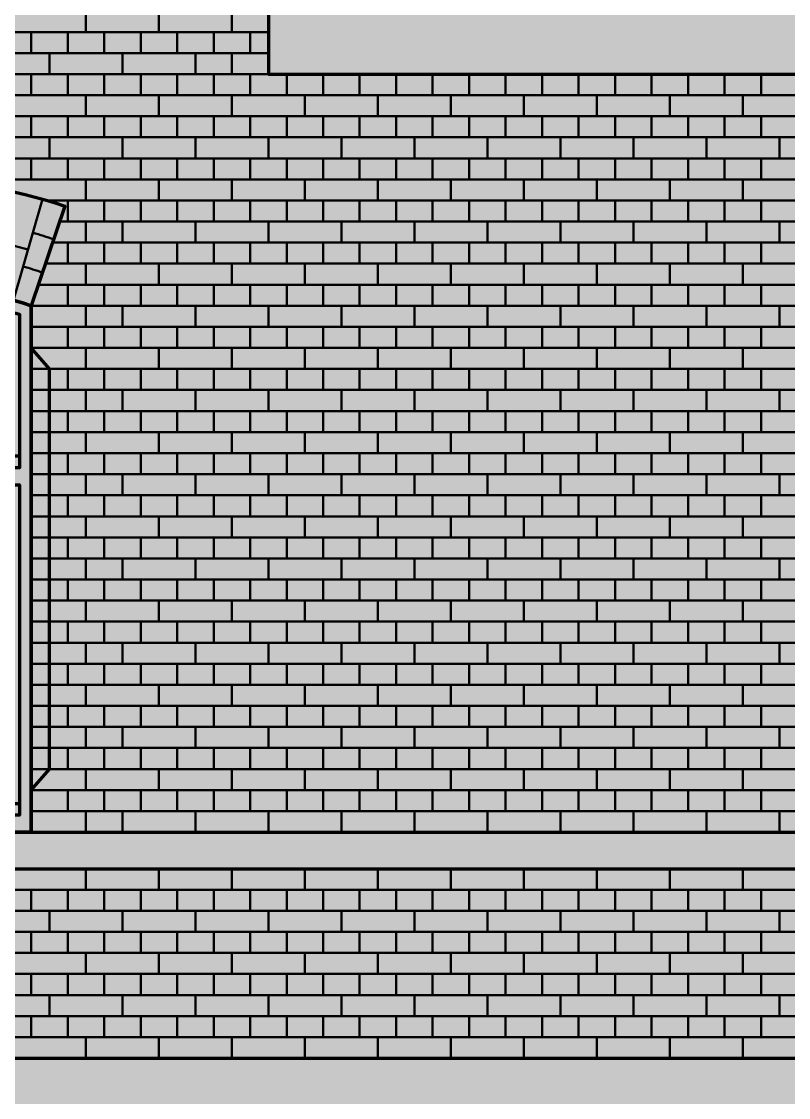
# Model space of a CAD drawing. Header units: millimetres. Extents: x 26 to 140, y 301 to 425.
# Drawn here: x 94.43 to 117.2, y 370.04 to 401.98 of the extents above; entities that cross this region are included whole.
import ezdxf

# ---------------------------------------------------------------- set-up
doc = ezdxf.new("R2010")
doc.units = ezdxf.units.MM
doc.linetypes.add('Volllinie', pattern=[0])
for name, color, linetype, lineweight, true_color in [('Fenster', 178, 'Continuous', 70, 0x000000), ('Rot', 178, 'Continuous', 70, 0x000000), ('Schwarz', 178, 'Continuous', 70, 0x000000), ('Zeichnung', 178, 'Continuous', 25, 0x000000)]:
    doc.layers.add(name, color=color, linetype=linetype, lineweight=lineweight, true_color=true_color)

# ---------------------------------------------------------------- blocks, each defined once
blk = doc.blocks.new('$GROUP$3')
at = {"layer": 'Fenster', "linetype": 'ByBlock', "lineweight": -2}
h = blk.add_hatch(color=0, dxfattribs=at)
edge = h.paths.add_edge_path(flags=0)
edge.add_line((-3.79166666667, -8.124999999927), (3.79166666667, -8.124999999927))
edge.add_line((3.79166666667, -8.124999999927), (3.7916666664491, 7.499999999923))
edge.add_arc((-8.40519e-11, -3.688888888112462), 11.81388888803946, 71.2796183954582, 108.7203816045362)
edge.add_line((-3.791666666616657, 7.499999999924979), (-3.79166666667, -8.124999999927))
h.paths.add_polyline_path([(-3.09166666667, -6.924999999927), (3.0916666666631, -6.924999999927), (3.0916666666631, 1.8375000000988), (-3.09166666667, 1.8375000000988)], flags=0)
edge = h.paths.add_edge_path(flags=0)
edge.add_line((-3.09166666667, 6.986321809501), (-3.09166666667, 3.3875000000988))
edge.add_line((-3.09166666667, 3.3875000000988), (3.091666666603699, 3.3875000000988))
edge.add_line((3.091666666603699, 3.3875000000988), (3.0916666668114, 6.9863218094083))
edge.add_arc((8.8481e-12, -3.688888888115309), 11.1138888880422, 73.84836145413256, 106.1516385457858)
at = {"layer": 'Fenster', "color": 0, "linetype": 'ByBlock', "lineweight": -2, "flags": 128}
for points in [[(-3.79166666667, -8.124999999927), (3.79166666667, -8.124999999927), (3.7916666664491, 7.499999999923, 0.16483516484155), (-3.7916666666172, 7.4999999999266)], [(-3.09166666667, 6.986321809501), (-3.09166666667, 3.3875000000988), (3.0916666666037, 3.3875000000988), (3.0916666668114, 6.9863218094083, 0.14189051982885), (-3.0916666667937, 6.9863218094652)]]:
    blk.add_lwpolyline(points, format="xyb", close=True, dxfattribs=at)
blk.add_lwpolyline([(-3.4416666668026, 7.2461775951125, -0.15365299898056), (3.4416666665815, 7.2461775951258), (3.4416666666077, 2.6875000000987), (-3.44166666667, 2.6875000000987), (-3.4416666668026, 7.2461775951125)], format="xyb", dxfattribs=at)
at = {"layer": 'Fenster', "color": 178, "linetype": 'Volllinie', "lineweight": 70, "ltscale": 2.8, "true_color": 0x000000, "flags": 128}
for points in [[(3.4416666666057, 3.0375000000988), (-3.44166666667, 3.0375000000988)], [(-3.44166666667, -7.2749999999271), (3.4416666666651, -7.2749999999271)]]:
    blk.add_lwpolyline(points, dxfattribs=at)
at = {"layer": 'Fenster', "color": 0, "linetype": 'ByBlock', "lineweight": -2, "flags": 128}
blk.add_lwpolyline([(-3.44166666667, 2.1875000000987), (3.4416666666106, 2.1875000000987), (3.4416666666106, -7.624999999927), (-3.44166666667, -7.624999999927), (-3.44166666667, 2.1875000000987)], dxfattribs=at)
blk.add_lwpolyline([(-3.09166666667, -6.924999999927), (3.0916666666631, -6.924999999927), (3.0916666666631, 1.8375000000988), (-3.09166666667, 1.8375000000988)], close=True, dxfattribs=at)

msp = doc.modelspace()

# ---------------------------------------------------------------- hatches: boundary and pattern name
at = {"layer": 'Rot', "linetype": 'Volllinie', "lineweight": 70, "true_color": 0xcc3300}
h = msp.add_hatch(color=22, dxfattribs=at)
edge = h.paths.add_edge_path(flags=0)
edge.add_line((84.96596666661401, 343.87500000001), (84.96596666661401, 360.12500000001))
edge.add_arc((90.92429999992899, 346.5493055556329), 14.82569444438, 66.30346752314699, 113.6965324768685, ccw=False)
edge.add_line((96.88263333324215, 360.1250000000158), (96.88263333328399, 343.87500000001))
edge.add_line((96.88263333328399, 343.87500000001), (84.96596666661401, 343.87500000001))
edge = h.paths.add_edge_path(flags=0)
edge.add_line((87.13263333328399, 377.91666666668), (87.13263333328399, 393.54166666668))
edge.add_arc((90.924299999949, 382.3527777783834), 11.81388888832744, 71.27961839525898, 108.72038160474091, ccw=False)
edge.add_line((94.71596666661402, 393.54166666668), (94.71596666661401, 377.91666666668))
edge.add_line((94.71596666661401, 377.91666666668), (87.13263333328399, 377.91666666668))
edge = h.paths.add_edge_path(flags=0)
edge.add_line((82.25763333328399, 404.16666666671), (82.25763333328399, 411.97916666672))
edge.add_arc((85.236799999944, 405.1913194445243), 7.41284722219529, 66.30346752313602, 113.69653247686401, ccw=False)
edge.add_line((88.215966666604, 411.9791666667201), (88.215966666604, 404.16666666671))
edge.add_line((88.215966666604, 404.16666666671), (82.25763333328399, 404.16666666671))
edge = h.paths.add_edge_path(flags=0)
edge.add_line((92.54929999994397, 404.1666666667), (92.54929999994397, 411.97916666671))
edge.add_arc((95.52846666661898, 405.1913194445719), 7.412847222148506, 66.30346752285061, 113.69653247714939, ccw=False)
edge.add_line((98.507633333294, 411.9791666667099), (98.507633333294, 404.1666666667))
edge.add_line((98.507633333294, 404.1666666667), (92.54929999994397, 404.1666666667))
h.paths.add_polyline_path([(41.63263333328399, 336.54166666667), (140.215966666614, 336.54166666667), (140.215966666614, 404.16666666662), (105.007633333294, 404.16666666662), (105.007633333294, 415.41666666666), (95.63263333314399, 424.79166666681), (85.13263333339398, 424.79166666681), (75.757633333294, 415.41666666666), (75.757633333294, 404.16666666662), (41.63263333328399, 404.16666666662)], flags=0)

# ---------------------------------------------------------------- linework, layer by layer
at = {"layer": 'Schwarz', "color": 178, "linetype": 'Volllinie', "lineweight": 70, "true_color": 0x000000, "flags": 128}
for points in [[(41.63263333328399, 400.41666666671), (79.007633333294, 400.41666666671), (79.007633333294, 415.41666666671), (79.00763333324397, 416.04166666671), (79.549299999744, 416.04166666676), (79.549299999744, 416.66666666676), (80.09096666624401, 416.66666666681), (80.090966666584, 416.66666666681), (80.090966666584, 417.29166666681), (80.63263333308402, 417.29166666686), (80.63263333307401, 417.91666666686), (81.17429999957398, 417.91666666691), (81.17429999957398, 418.54166666691), (81.715966666074, 418.54166666696), (81.715966666074, 419.16666666696), (82.25763333257402, 419.16666666701), (82.25763333257402, 419.16666666676), (82.25763333257402, 419.79166666676), (82.79929999907398, 419.79166666681), (82.79929999907398, 420.41666666681), (97.96596666746399, 420.41666666681), (97.96596666746399, 419.79166666681), (98.50763333396401, 419.79166666681), (98.50763333396401, 419.16666666676), (99.04930000046397, 419.1666666668), (99.04930000046397, 419.16666666696), (99.04930000046397, 418.54166666696), (99.590966666964, 418.54166666701), (99.590966666964, 418.54166666691), (99.590966666964, 417.91666666691), (100.132633333464, 417.91666666696), (100.132633333464, 417.91666666686), (100.132633333464, 417.29166666686), (100.674299999964, 417.29166666691), (100.674299999964, 416.66666666681), (101.215966666464, 416.66666666686), (101.215966666794, 416.66666666676), (101.215966666794, 416.04166666676), (101.757633333294, 416.04166666681), (101.757633333294, 415.41666666671), (101.757633333294, 400.41666666671), (140.215966666614, 400.41666666671)], [(94.71596666661401, 379.16666666669), (95.25763333328399, 379.79166666668), (95.25763333328399, 391.6666666667), (94.71596666661401, 392.2916666667)], [(41.63263333328399, 371.20833333336), (140.215966666624, 371.20833333336)]]:
    msp.add_lwpolyline(points, dxfattribs=at)
msp.add_lwpolyline([(87.13263333337397, 393.54166666668), (86.12966484051401, 396.50134218985), (86.12966484040402, 396.50134218981, -0.16483516484357), (95.71893515949398, 396.50134218981), (95.71893515938399, 396.50134218985), (94.71596666653397, 393.5416666667)], format="xyb", dxfattribs=at)
at = {"layer": 'Schwarz', "flags": 128}
msp.add_lwpolyline([(87.13263333328399, 377.91666666668), (87.13263333328399, 393.54166666668, -0.16483516484336), (94.71596666661401, 393.54166666668), (94.71596666661401, 377.91666666668)], format="xyb", close=True, dxfattribs=at)
for points in [[(94.71596666661401, 377.91666666668), (140.215966666614, 377.91666666668)], [(41.63263333328399, 376.83333333335), (140.215966666614, 376.83333333335)]]:
    msp.add_lwpolyline(points, dxfattribs=at)
at = {"layer": 'Zeichnung', "color": 1, "linetype": 'Volllinie', "lineweight": 50, "true_color": 0xff0000, "flags": 128}
for points in [[(96.34096666661401, 402.29166666671), (96.34096666661401, 401.66666666672)], [(98.50763333328399, 402.29166666671), (98.50763333328399, 401.66666666672)], [(100.674299999954, 402.29166666671), (100.674299999954, 401.66666666672)], [(79.007633333294, 401.66666666672), (101.757633333294, 401.66666666672)], [(94.71596666662401, 401.04166666671), (94.71596666662401, 401.66666666672)], [(95.79929999995397, 401.04166666671), (95.79929999995397, 401.66666666672)], [(96.882633333294, 401.04166666671), (96.882633333294, 401.66666666672)], [(97.96596666662401, 401.04166666671), (97.96596666662401, 401.66666666672)], [(99.04929999995397, 401.04166666671), (99.04929999995397, 401.66666666672)], [(100.132633333294, 401.04166666671), (100.132633333294, 401.66666666672)], [(101.215966666624, 401.04166666671), (101.215966666624, 401.66666666672)], [(79.007633333294, 401.04166666671), (101.757633333294, 401.04166666671)], [(95.25763333328399, 400.41666666671), (95.25763333328399, 401.04166666671)], [(97.42429999995397, 400.41666666671), (97.42429999995397, 401.04166666671)], [(99.59096666662401, 400.41666666671), (99.59096666662401, 401.04166666671)], [(100.674299999954, 401.04166666671), (100.674299999954, 400.41666666671)], [(79.007633333294, 400.41666666671), (102.299299999964, 400.41666666671)], [(94.71596666662401, 399.79166666671), (94.71596666662401, 400.41666666671)], [(95.79929999996398, 399.79166666671), (95.79929999996398, 400.41666666671)], [(96.882633333294, 399.79166666671), (96.882633333294, 400.41666666671)], [(97.96596666662401, 399.79166666671), (97.96596666662401, 400.41666666671)], [(99.04929999996398, 399.79166666671), (99.04929999996398, 400.41666666671)], [(100.132633333294, 399.79166666671), (100.132633333294, 400.41666666671)], [(101.215966666624, 399.79166666671), (101.215966666624, 400.41666666671)], [(102.299299999964, 399.79166666671), (102.299299999964, 400.41666666671)], [(103.382633333294, 399.79166666671), (103.382633333294, 400.41666666671)], [(104.465966666624, 399.79166666671), (104.465966666624, 400.41666666671)], [(105.549299999964, 399.79166666671), (105.549299999964, 400.41666666671)], [(106.632633333294, 399.79166666671), (106.632633333294, 400.41666666671)], [(107.715966666624, 399.79166666671), (107.715966666624, 400.41666666671)], [(108.799299999964, 399.79166666671), (108.799299999964, 400.41666666671)], [(109.882633333294, 399.79166666671), (109.882633333294, 400.41666666671)], [(110.965966666624, 399.79166666671), (110.965966666624, 400.41666666671)], [(112.049299999964, 399.79166666671), (112.049299999964, 400.41666666671)], [(113.132633333294, 399.79166666671), (113.132633333294, 400.41666666671)], [(114.215966666624, 399.79166666671), (114.215966666624, 400.41666666671)], [(115.299299999964, 399.79166666671), (115.299299999964, 400.41666666671)], [(116.382633333294, 399.79166666671), (116.382633333294, 400.41666666671)], [(140.215966666614, 399.79166666671), (41.63263333328399, 399.79166666671)], [(96.34096666662401, 399.79166666671), (96.34096666662401, 399.16666666671)], [(98.507633333294, 399.79166666671), (98.507633333294, 399.16666666671)], [(100.674299999954, 399.79166666671), (100.674299999954, 399.16666666671)], [(102.840966666624, 399.79166666671), (102.840966666624, 399.16666666671)], [(105.007633333294, 399.79166666671), (105.007633333294, 399.16666666671)], [(107.174299999954, 399.79166666671), (107.174299999954, 399.16666666671)], [(109.340966666624, 399.79166666671), (109.340966666624, 399.16666666671)], [(111.507633333294, 399.79166666671), (111.507633333294, 399.16666666671)], [(113.674299999954, 399.79166666671), (113.674299999954, 399.16666666671)], [(115.840966666624, 399.79166666671), (115.840966666624, 399.16666666671)], [(41.63263333328399, 399.16666666671), (140.215966666624, 399.16666666671)], [(94.71596666662401, 398.54166666671), (94.71596666662401, 399.16666666671)], [(95.79929999995397, 398.54166666671), (95.79929999995397, 399.16666666671)], [(96.88263333328399, 398.54166666671), (96.88263333328399, 399.16666666671)], [(97.96596666662401, 398.54166666671), (97.96596666662401, 399.16666666671)], [(99.04929999995397, 398.54166666671), (99.04929999995397, 399.16666666671)], [(100.132633333284, 398.54166666671), (100.132633333284, 399.16666666671)], [(101.215966666624, 398.54166666671), (101.215966666624, 399.16666666671)], [(102.299299999954, 398.54166666671), (102.299299999954, 399.16666666671)], [(103.382633333284, 398.54166666671), (103.382633333284, 399.16666666671)], [(104.465966666624, 398.54166666671), (104.465966666624, 399.16666666671)], [(105.549299999954, 398.54166666671), (105.549299999954, 399.16666666671)], [(106.632633333284, 398.54166666671), (106.632633333284, 399.16666666671)], [(107.715966666624, 398.54166666671), (107.715966666624, 399.16666666671)], [(108.799299999954, 398.54166666671), (108.799299999954, 399.16666666671)], [(109.882633333284, 398.54166666671), (109.882633333284, 399.16666666671)], [(110.965966666624, 398.54166666671), (110.965966666624, 399.16666666671)], [(112.049299999954, 398.54166666671), (112.049299999954, 399.16666666671)], [(113.132633333294, 398.54166666671), (113.132633333294, 399.16666666671)], [(114.215966666624, 398.54166666671), (114.215966666624, 399.16666666671)], [(115.299299999954, 398.54166666671), (115.299299999954, 399.16666666671)], [(116.382633333294, 398.54166666671), (116.382633333294, 399.16666666671)], [(41.63263333328399, 398.54166666671), (140.215966666624, 398.54166666671)], [(95.25763333328399, 398.54166666671), (95.25763333328399, 397.91666666671)], [(97.42429999995397, 398.54166666671), (97.42429999995397, 397.91666666671)], [(99.59096666662401, 398.54166666671), (99.59096666662401, 397.91666666671)], [(101.757633333284, 398.54166666671), (101.757633333284, 397.91666666671)], [(103.924299999954, 398.54166666671), (103.924299999954, 397.91666666671)], [(106.090966666624, 398.54166666671), (106.090966666624, 397.91666666671)], [(108.257633333284, 398.54166666671), (108.257633333284, 397.91666666671)], [(110.424299999954, 398.54166666671), (110.424299999954, 397.91666666671)], [(112.590966666624, 398.54166666671), (112.590966666624, 397.91666666671)], [(114.757633333294, 398.54166666671), (114.757633333294, 397.91666666671)], [(116.924299999954, 398.54166666671), (116.924299999954, 397.91666666671)], [(41.63263333328399, 397.91666666671), (140.215966666624, 397.91666666671)], [(94.71596666662401, 397.2916666667), (94.71596666662401, 397.91666666671)], [(95.79929999995397, 397.2916666667), (95.79929999995397, 397.91666666671)], [(96.88263333328399, 397.2916666667), (96.88263333328399, 397.91666666671)], [(97.96596666662401, 397.2916666667), (97.96596666662401, 397.91666666671)], [(99.04929999995397, 397.2916666667), (99.04929999995397, 397.91666666671)], [(100.132633333284, 397.2916666667), (100.132633333284, 397.91666666671)], [(101.215966666624, 397.2916666667), (101.215966666624, 397.91666666671)], [(102.299299999954, 397.2916666667), (102.299299999954, 397.91666666671)], [(103.382633333284, 397.29166666671), (103.382633333284, 397.91666666671)], [(104.465966666624, 397.29166666671), (104.465966666624, 397.91666666671)], [(105.549299999954, 397.29166666671), (105.549299999954, 397.91666666671)], [(106.632633333284, 397.29166666671), (106.632633333284, 397.91666666671)], [(107.715966666624, 397.2916666667), (107.715966666624, 397.91666666671)], [(108.799299999954, 397.2916666667), (108.799299999954, 397.91666666671)], [(109.882633333284, 397.2916666667), (109.882633333284, 397.91666666671)], [(110.965966666624, 397.2916666667), (110.965966666624, 397.91666666671)], [(112.049299999954, 397.2916666667), (112.049299999954, 397.91666666671)], [(113.132633333294, 397.2916666667), (113.132633333294, 397.91666666671)], [(114.215966666624, 397.2916666667), (114.215966666624, 397.91666666671)], [(115.299299999954, 397.2916666667), (115.299299999954, 397.91666666671)], [(116.382633333294, 397.2916666667), (116.382633333294, 397.91666666671)], [(41.63263333328399, 397.2916666667), (140.215966666624, 397.2916666667)], [(96.34096666662401, 397.2916666667), (96.34096666662401, 396.66666666671)], [(98.50763333328399, 397.2916666667), (98.50763333328399, 396.66666666671)], [(100.674299999954, 397.2916666667), (100.674299999954, 396.66666666671)], [(102.840966666624, 397.2916666667), (102.840966666624, 396.66666666671)], [(105.007633333294, 397.2916666667), (105.007633333294, 396.66666666671)], [(107.174299999954, 397.2916666667), (107.174299999954, 396.66666666671)], [(109.340966666624, 397.2916666667), (109.340966666624, 396.66666666671)], [(111.507633333294, 397.2916666667), (111.507633333294, 396.66666666671)], [(113.674299999954, 397.2916666667), (113.674299999954, 396.66666666671)], [(115.840966666624, 397.2916666667), (115.840966666624, 396.66666666671)], [(94.18977361007398, 393.7063962646), (95.05355395756402, 396.70964592309)], [(95.20017790771402, 396.66666666671), (140.215966666624, 396.66666666671)], [(95.79929999995397, 396.04166666671), (95.79929999995397, 396.66666666671)], [(96.88263333328399, 396.04166666671), (96.88263333328399, 396.66666666671)], [(97.96596666662401, 396.04166666671), (97.96596666662401, 396.66666666671)], [(99.04929999995397, 396.04166666671), (99.04929999995397, 396.66666666671)], [(100.132633333284, 396.04166666671), (100.132633333284, 396.66666666671)], [(101.215966666624, 396.04166666671), (101.215966666624, 396.66666666671)], [(102.299299999954, 396.04166666671), (102.299299999954, 396.66666666671)], [(103.382633333284, 396.04166666671), (103.382633333284, 396.66666666671)], [(104.465966666624, 396.04166666671), (104.465966666624, 396.66666666671)], [(105.549299999954, 396.04166666671), (105.549299999954, 396.66666666671)], [(106.632633333284, 396.04166666671), (106.632633333284, 396.66666666671)], [(107.715966666624, 396.04166666671), (107.715966666624, 396.66666666671)], [(108.799299999954, 396.04166666671), (108.799299999954, 396.66666666671)], [(109.882633333284, 396.04166666671), (109.882633333284, 396.66666666671)], [(110.965966666624, 396.04166666671), (110.965966666624, 396.66666666671)], [(112.049299999954, 396.04166666671), (112.049299999954, 396.66666666671)], [(113.132633333294, 396.04166666671), (113.132633333294, 396.66666666671)], [(114.215966666624, 396.04166666671), (114.215966666624, 396.66666666671)], [(115.299299999954, 396.04166666671), (115.299299999954, 396.66666666671)], [(116.382633333294, 396.04166666671), (116.382633333294, 396.66666666671)], [(95.56316130409402, 396.04166666671), (140.215966666624, 396.04166666671)], [(96.34096666662401, 395.4166666667), (96.34096666662401, 396.04166666671)], [(97.42429999995397, 396.04166666671), (97.42429999995397, 395.4166666667)], [(99.59096666662401, 396.04166666671), (99.59096666662401, 395.4166666667)], [(101.757633333284, 396.04166666671), (101.757633333284, 395.4166666667)], [(103.924299999954, 396.04166666671), (103.924299999954, 395.4166666667)], [(106.090966666624, 396.04166666671), (106.090966666624, 395.4166666667)], [(108.257633333284, 396.04166666671), (108.257633333284, 395.4166666667)], [(110.424299999954, 396.04166666671), (110.424299999954, 395.4166666667)], [(112.590966666624, 396.04166666671), (112.590966666624, 395.4166666667)], [(114.757633333284, 396.04166666671), (114.757633333284, 395.4166666667)], [(116.924299999954, 396.04166666671), (116.924299999954, 395.4166666667)], [(95.35136264470401, 395.4166666667), (140.215966666624, 395.4166666667)], [(95.79929999995397, 394.7916666667), (95.79929999995397, 395.4166666667)], [(96.88263333328399, 394.7916666667), (96.88263333328399, 395.4166666667)], [(97.96596666662401, 394.7916666667), (97.96596666662401, 395.4166666667)], [(99.04929999995397, 394.7916666667), (99.04929999995397, 395.4166666667)], [(100.132633333284, 394.7916666667), (100.132633333284, 395.4166666667)], [(101.215966666624, 394.7916666667), (101.215966666624, 395.4166666667)], [(102.299299999954, 394.7916666667), (102.299299999954, 395.4166666667)], [(103.382633333284, 394.79166666671), (103.382633333284, 395.4166666667)], [(104.465966666624, 394.79166666671), (104.465966666624, 395.4166666667)], [(105.549299999954, 394.79166666671), (105.549299999954, 395.4166666667)], [(106.632633333284, 394.79166666671), (106.632633333284, 395.4166666667)], [(107.715966666624, 394.7916666667), (107.715966666624, 395.4166666667)], [(108.799299999954, 394.7916666667), (108.799299999954, 395.4166666667)], [(109.882633333284, 394.7916666667), (109.882633333284, 395.4166666667)], [(110.965966666624, 394.7916666667), (110.965966666624, 395.4166666667)], [(112.049299999954, 394.7916666667), (112.049299999954, 395.4166666667)], [(113.132633333284, 394.7916666667), (113.132633333284, 395.4166666667)], [(114.215966666624, 394.7916666667), (114.215966666624, 395.4166666667)], [(115.299299999954, 394.7916666667), (115.299299999954, 395.4166666667)], [(116.382633333284, 394.7916666667), (116.382633333284, 395.4166666667)], [(95.139563985314, 394.7916666667), (140.215966666624, 394.7916666667)], [(96.34096666662401, 394.7916666667), (96.34096666662401, 394.16666666671)], [(98.50763333328399, 394.7916666667), (98.50763333328399, 394.16666666671)], [(100.674299999954, 394.7916666667), (100.674299999954, 394.16666666671)], [(102.840966666624, 394.7916666667), (102.840966666624, 394.16666666671)], [(105.007633333284, 394.7916666667), (105.007633333284, 394.16666666671)], [(107.174299999954, 394.7916666667), (107.174299999954, 394.16666666671)], [(109.340966666624, 394.7916666667), (109.340966666624, 394.16666666671)], [(111.507633333294, 394.7916666667), (111.507633333294, 394.16666666671)], [(113.674299999954, 394.7916666667), (113.674299999954, 394.16666666671)], [(115.840966666624, 394.7916666667), (115.840966666624, 394.16666666671)], [(94.92776532592399, 394.16666666671), (140.215966666624, 394.16666666671)], [(95.79929999995397, 393.5416666667), (95.79929999995397, 394.16666666671)], [(96.88263333328399, 393.5416666667), (96.88263333328399, 394.16666666671)], [(97.96596666662401, 393.5416666667), (97.96596666662401, 394.16666666671)], [(99.04929999995397, 393.5416666667), (99.04929999995397, 394.16666666671)], [(100.132633333284, 393.5416666667), (100.132633333284, 394.16666666671)], [(101.215966666624, 393.5416666667), (101.215966666624, 394.16666666671)], [(102.299299999954, 393.5416666667), (102.299299999954, 394.16666666671)], [(103.382633333284, 393.5416666667), (103.382633333284, 394.16666666671)], [(104.465966666624, 393.5416666667), (104.465966666624, 394.16666666671)], [(105.549299999954, 393.5416666667), (105.549299999954, 394.16666666671)], [(106.632633333284, 393.5416666667), (106.632633333284, 394.16666666671)], [(107.715966666624, 393.5416666667), (107.715966666624, 394.16666666671)], [(108.799299999954, 393.5416666667), (108.799299999954, 394.16666666671)], [(109.882633333284, 393.5416666667), (109.882633333284, 394.16666666671)], [(110.965966666624, 393.5416666667), (110.965966666624, 394.16666666671)], [(112.049299999954, 393.5416666667), (112.049299999954, 394.16666666671)], [(113.132633333284, 393.5416666667), (113.132633333284, 394.16666666671)], [(114.215966666624, 393.5416666667), (114.215966666624, 394.16666666671)], [(115.299299999954, 393.5416666667), (115.299299999954, 394.16666666671)], [(116.382633333284, 393.5416666667), (116.382633333284, 394.16666666671)], [(94.71596666654398, 393.5416666667), (140.215966666624, 393.5416666667)], [(96.34096666662401, 392.9166666667), (96.34096666662401, 393.5416666667)], [(97.42429999995397, 393.5416666667), (97.42429999995397, 392.9166666667)], [(99.59096666661401, 393.5416666667), (99.59096666661401, 392.9166666667)], [(101.757633333284, 393.5416666667), (101.757633333284, 392.9166666667)], [(103.924299999954, 393.5416666667), (103.924299999954, 392.9166666667)], [(106.090966666624, 393.5416666667), (106.090966666624, 392.9166666667)], [(108.257633333284, 393.5416666667), (108.257633333284, 392.9166666667)], [(110.424299999954, 393.5416666667), (110.424299999954, 392.9166666667)], [(112.590966666624, 393.5416666667), (112.590966666624, 392.9166666667)], [(114.757633333284, 393.5416666667), (114.757633333284, 392.9166666667)], [(116.924299999954, 393.5416666667), (116.924299999954, 392.9166666667)], [(94.71596666661401, 392.9166666667), (140.215966666624, 392.9166666667)], [(95.79929999995397, 392.2916666667), (95.79929999995397, 392.9166666667)], [(96.88263333328399, 392.2916666667), (96.88263333328399, 392.9166666667)], [(97.96596666661401, 392.2916666667), (97.96596666661401, 392.9166666667)], [(99.04929999995397, 392.2916666667), (99.04929999995397, 392.9166666667)], [(100.132633333284, 392.2916666667), (100.132633333284, 392.9166666667)], [(101.215966666614, 392.2916666667), (101.215966666614, 392.9166666667)], [(102.299299999954, 392.2916666667), (102.299299999954, 392.9166666667)], [(103.382633333284, 392.29166666671), (103.382633333284, 392.9166666667)], [(104.465966666614, 392.29166666671), (104.465966666614, 392.9166666667)], [(105.549299999954, 392.29166666671), (105.549299999954, 392.9166666667)], [(106.632633333284, 392.29166666671), (106.632633333284, 392.9166666667)], [(107.715966666624, 392.2916666667), (107.715966666624, 392.9166666667)], [(108.799299999954, 392.2916666667), (108.799299999954, 392.9166666667)], [(109.882633333284, 392.2916666667), (109.882633333284, 392.9166666667)], [(110.965966666624, 392.2916666667), (110.965966666624, 392.9166666667)], [(112.049299999954, 392.2916666667), (112.049299999954, 392.9166666667)], [(113.132633333284, 392.2916666667), (113.132633333284, 392.9166666667)], [(114.215966666624, 392.2916666667), (114.215966666624, 392.9166666667)], [(115.299299999954, 392.2916666667), (115.299299999954, 392.9166666667)], [(116.382633333284, 392.2916666667), (116.382633333284, 392.9166666667)], [(94.71596666661401, 392.2916666667), (140.215966666624, 392.2916666667)], [(96.34096666662401, 392.2916666667), (96.34096666662401, 391.6666666667)], [(98.50763333328399, 392.2916666667), (98.50763333328399, 391.6666666667)], [(100.674299999954, 392.2916666667), (100.674299999954, 391.6666666667)], [(102.840966666624, 392.2916666667), (102.840966666624, 391.6666666667)], [(105.007633333284, 392.2916666667), (105.007633333284, 391.6666666667)], [(107.174299999954, 392.2916666667), (107.174299999954, 391.6666666667)], [(109.340966666624, 392.2916666667), (109.340966666624, 391.6666666667)], [(111.507633333284, 392.2916666667), (111.507633333284, 391.6666666667)], [(113.674299999954, 392.2916666667), (113.674299999954, 391.6666666667)], [(115.840966666624, 392.2916666667), (115.840966666624, 391.6666666667)], [(94.71596666661401, 391.6666666667), (140.215966666624, 391.6666666667)], [(95.79929999995397, 391.0416666667), (95.79929999995397, 391.6666666667)], [(96.88263333328399, 391.0416666667), (96.88263333328399, 391.6666666667)], [(97.96596666661401, 391.0416666667), (97.96596666661401, 391.6666666667)], [(99.04929999995397, 391.0416666667), (99.04929999995397, 391.6666666667)], [(100.132633333284, 391.0416666667), (100.132633333284, 391.6666666667)], [(101.215966666614, 391.0416666667), (101.215966666614, 391.6666666667)], [(102.299299999954, 391.0416666667), (102.299299999954, 391.6666666667)], [(103.382633333284, 391.0416666667), (103.382633333284, 391.6666666667)], [(104.465966666614, 391.0416666667), (104.465966666614, 391.6666666667)], [(105.549299999954, 391.0416666667), (105.549299999954, 391.6666666667)], [(106.632633333284, 391.0416666667), (106.632633333284, 391.6666666667)], [(107.715966666624, 391.0416666667), (107.715966666624, 391.6666666667)], [(108.799299999954, 391.0416666667), (108.799299999954, 391.6666666667)], [(109.882633333284, 391.0416666667), (109.882633333284, 391.6666666667)], [(110.965966666624, 391.0416666667), (110.965966666624, 391.6666666667)], [(112.049299999954, 391.0416666667), (112.049299999954, 391.6666666667)], [(113.132633333284, 391.0416666667), (113.132633333284, 391.6666666667)], [(114.215966666624, 391.0416666667), (114.215966666624, 391.6666666667)], [(115.299299999954, 391.0416666667), (115.299299999954, 391.6666666667)], [(116.382633333284, 391.0416666667), (116.382633333284, 391.6666666667)], [(94.71596666661401, 391.0416666667), (140.215966666624, 391.0416666667)], [(96.34096666661401, 390.4166666667), (96.34096666661401, 391.0416666667)], [(97.42429999995397, 391.0416666667), (97.42429999995397, 390.4166666667)], [(99.59096666661401, 391.0416666667), (99.59096666661401, 390.4166666667)], [(101.757633333284, 391.0416666667), (101.757633333284, 390.4166666667)], [(103.924299999954, 391.0416666667), (103.924299999954, 390.4166666667)], [(106.090966666614, 391.0416666667), (106.090966666614, 390.4166666667)], [(108.257633333284, 391.0416666667), (108.257633333284, 390.4166666667)], [(110.424299999954, 391.0416666667), (110.424299999954, 390.4166666667)], [(112.590966666624, 391.0416666667), (112.590966666624, 390.4166666667)], [(114.757633333284, 391.0416666667), (114.757633333284, 390.4166666667)], [(116.924299999954, 391.0416666667), (116.924299999954, 390.4166666667)], [(94.71596666661401, 390.4166666667), (140.215966666624, 390.4166666667)], [(95.79929999995397, 389.7916666667), (95.79929999995397, 390.4166666667)], [(96.88263333328399, 389.7916666667), (96.88263333328399, 390.4166666667)], [(97.96596666661401, 389.7916666667), (97.96596666661401, 390.4166666667)], [(99.04929999995397, 389.7916666667), (99.04929999995397, 390.4166666667)], [(100.132633333284, 389.7916666667), (100.132633333284, 390.4166666667)], [(101.215966666614, 389.7916666667), (101.215966666614, 390.4166666667)], [(102.299299999954, 389.7916666667), (102.299299999954, 390.4166666667)], [(103.382633333284, 389.7916666667), (103.382633333284, 390.4166666667)], [(104.465966666614, 389.7916666667), (104.465966666614, 390.4166666667)], [(105.549299999954, 389.7916666667), (105.549299999954, 390.4166666667)], [(106.632633333284, 389.7916666667), (106.632633333284, 390.4166666667)], [(107.715966666614, 389.7916666667), (107.715966666614, 390.4166666667)], [(108.799299999954, 389.7916666667), (108.799299999954, 390.4166666667)], [(109.882633333284, 389.7916666667), (109.882633333284, 390.4166666667)], [(110.965966666614, 389.7916666667), (110.965966666614, 390.4166666667)], [(112.049299999954, 389.7916666667), (112.049299999954, 390.4166666667)], [(113.132633333284, 389.7916666667), (113.132633333284, 390.4166666667)], [(114.215966666624, 389.7916666667), (114.215966666624, 390.4166666667)], [(115.299299999954, 389.7916666667), (115.299299999954, 390.4166666667)], [(116.382633333284, 389.7916666667), (116.382633333284, 390.4166666667)], [(94.71596666661401, 389.7916666667), (140.215966666614, 389.7916666667)], [(96.34096666661401, 389.7916666667), (96.34096666661401, 389.1666666667)], [(98.50763333328399, 389.7916666667), (98.50763333328399, 389.1666666667)], [(100.674299999954, 389.7916666667), (100.674299999954, 389.1666666667)], [(102.840966666624, 389.7916666667), (102.840966666624, 389.1666666667)], [(105.007633333284, 389.7916666667), (105.007633333284, 389.1666666667)], [(107.174299999954, 389.7916666667), (107.174299999954, 389.1666666667)], [(109.340966666624, 389.7916666667), (109.340966666624, 389.1666666667)], [(111.507633333284, 389.7916666667), (111.507633333284, 389.1666666667)], [(113.674299999954, 389.7916666667), (113.674299999954, 389.1666666667)], [(115.840966666624, 389.7916666667), (115.840966666624, 389.1666666667)], [(94.71596666661401, 389.1666666667), (140.215966666614, 389.1666666667)], [(95.79929999995397, 388.5416666667), (95.79929999995397, 389.1666666667)], [(96.88263333328399, 388.5416666667), (96.88263333328399, 389.1666666667)], [(97.96596666661401, 388.5416666667), (97.96596666661401, 389.1666666667)], [(99.04929999995397, 388.5416666667), (99.04929999995397, 389.1666666667)], [(100.132633333284, 388.5416666667), (100.132633333284, 389.1666666667)], [(101.215966666614, 388.5416666667), (101.215966666614, 389.1666666667)], [(102.299299999954, 388.5416666667), (102.299299999954, 389.1666666667)], [(103.382633333284, 388.5416666667), (103.382633333284, 389.1666666667)], [(104.465966666614, 388.5416666667), (104.465966666614, 389.1666666667)], [(105.549299999954, 388.5416666667), (105.549299999954, 389.1666666667)], [(106.632633333284, 388.5416666667), (106.632633333284, 389.1666666667)], [(107.715966666614, 388.5416666667), (107.715966666614, 389.1666666667)], [(108.799299999954, 388.5416666667), (108.799299999954, 389.1666666667)], [(109.882633333284, 388.5416666667), (109.882633333284, 389.1666666667)], [(110.965966666614, 388.5416666667), (110.965966666614, 389.1666666667)], [(112.049299999954, 388.5416666667), (112.049299999954, 389.1666666667)], [(113.132633333284, 388.5416666667), (113.132633333284, 389.1666666667)], [(114.215966666624, 388.5416666667), (114.215966666624, 389.1666666667)], [(115.299299999954, 388.5416666667), (115.299299999954, 389.1666666667)], [(116.382633333284, 388.5416666667), (116.382633333284, 389.1666666667)], [(94.71596666661401, 388.5416666667), (140.215966666614, 388.5416666667)], [(96.34096666661401, 387.9166666667), (96.34096666661401, 388.5416666667)], [(97.42429999995397, 388.5416666667), (97.42429999995397, 387.9166666667)], [(99.59096666661401, 388.5416666667), (99.59096666661401, 387.9166666667)], [(101.757633333284, 388.5416666667), (101.757633333284, 387.9166666667)], [(103.924299999954, 388.5416666667), (103.924299999954, 387.9166666667)], [(106.090966666614, 388.5416666667), (106.090966666614, 387.9166666667)], [(108.257633333284, 388.5416666667), (108.257633333284, 387.9166666667)], [(110.424299999954, 388.5416666667), (110.424299999954, 387.9166666667)], [(112.590966666614, 388.5416666667), (112.590966666614, 387.9166666667)], [(114.757633333284, 388.5416666667), (114.757633333284, 387.9166666667)], [(116.924299999954, 388.5416666667), (116.924299999954, 387.9166666667)], [(94.71596666661401, 387.9166666667), (140.215966666614, 387.9166666667)], [(95.79929999995397, 387.29166666669), (95.79929999995397, 387.9166666667)], [(96.88263333328399, 387.29166666669), (96.88263333328399, 387.9166666667)], [(97.96596666661401, 387.29166666669), (97.96596666661401, 387.9166666667)], [(99.04929999995397, 387.29166666669), (99.04929999995397, 387.9166666667)], [(100.132633333284, 387.29166666669), (100.132633333284, 387.9166666667)], [(101.215966666614, 387.29166666669), (101.215966666614, 387.9166666667)], [(102.299299999954, 387.29166666669), (102.299299999954, 387.9166666667)], [(103.382633333284, 387.2916666667), (103.382633333284, 387.9166666667)], [(104.465966666614, 387.2916666667), (104.465966666614, 387.9166666667)], [(105.549299999954, 387.2916666667), (105.549299999954, 387.9166666667)], [(106.632633333284, 387.2916666667), (106.632633333284, 387.9166666667)], [(107.715966666614, 387.29166666669), (107.715966666614, 387.9166666667)], [(108.799299999954, 387.29166666669), (108.799299999954, 387.9166666667)], [(109.882633333284, 387.29166666669), (109.882633333284, 387.9166666667)], [(110.965966666614, 387.29166666669), (110.965966666614, 387.9166666667)], [(112.049299999954, 387.29166666669), (112.049299999954, 387.9166666667)], [(113.132633333284, 387.29166666669), (113.132633333284, 387.9166666667)], [(114.215966666614, 387.29166666669), (114.215966666614, 387.9166666667)], [(115.299299999954, 387.29166666669), (115.299299999954, 387.9166666667)], [(116.382633333284, 387.29166666669), (116.382633333284, 387.9166666667)], [(94.71596666661401, 387.29166666669), (140.215966666614, 387.29166666669)], [(96.34096666661401, 387.29166666669), (96.34096666661401, 386.6666666667)], [(98.50763333328399, 387.29166666669), (98.50763333328399, 386.6666666667)], [(100.674299999954, 387.29166666669), (100.674299999954, 386.6666666667)], [(102.840966666614, 387.29166666669), (102.840966666614, 386.6666666667)], [(105.007633333284, 387.29166666669), (105.007633333284, 386.6666666667)], [(107.174299999954, 387.29166666669), (107.174299999954, 386.6666666667)], [(109.340966666614, 387.29166666669), (109.340966666614, 386.6666666667)], [(111.507633333284, 387.29166666669), (111.507633333284, 386.6666666667)], [(113.674299999954, 387.29166666669), (113.674299999954, 386.6666666667)], [(115.840966666624, 387.29166666669), (115.840966666624, 386.6666666667)], [(94.71596666661401, 386.6666666667), (140.215966666614, 386.6666666667)], [(95.79929999995397, 386.0416666667), (95.79929999995397, 386.6666666667)], [(96.88263333328399, 386.0416666667), (96.88263333328399, 386.6666666667)], [(97.96596666661401, 386.0416666667), (97.96596666661401, 386.6666666667)], [(99.04929999995397, 386.0416666667), (99.04929999995397, 386.6666666667)], [(100.132633333284, 386.0416666667), (100.132633333284, 386.6666666667)], [(101.215966666614, 386.0416666667), (101.215966666614, 386.6666666667)], [(102.299299999954, 386.0416666667), (102.299299999954, 386.6666666667)], [(103.382633333284, 386.0416666667), (103.382633333284, 386.6666666667)], [(104.465966666614, 386.0416666667), (104.465966666614, 386.6666666667)], [(105.549299999954, 386.0416666667), (105.549299999954, 386.6666666667)], [(106.632633333284, 386.0416666667), (106.632633333284, 386.6666666667)], [(107.715966666614, 386.0416666667), (107.715966666614, 386.6666666667)], [(108.799299999954, 386.0416666667), (108.799299999954, 386.6666666667)], [(109.882633333284, 386.0416666667), (109.882633333284, 386.6666666667)], [(110.965966666614, 386.0416666667), (110.965966666614, 386.6666666667)], [(112.049299999954, 386.0416666667), (112.049299999954, 386.6666666667)], [(113.132633333284, 386.0416666667), (113.132633333284, 386.6666666667)], [(114.215966666614, 386.0416666667), (114.215966666614, 386.6666666667)], [(115.299299999954, 386.0416666667), (115.299299999954, 386.6666666667)], [(116.382633333284, 386.0416666667), (116.382633333284, 386.6666666667)], [(94.71596666661401, 386.0416666667), (140.215966666614, 386.0416666667)], [(96.34096666661401, 385.41666666669), (96.34096666661401, 386.0416666667)], [(97.42429999994397, 386.0416666667), (97.42429999994397, 385.41666666669)], [(99.59096666661401, 386.0416666667), (99.59096666661401, 385.41666666669)], [(101.757633333284, 386.0416666667), (101.757633333284, 385.41666666669)], [(103.924299999954, 386.0416666667), (103.924299999954, 385.41666666669)], [(106.090966666614, 386.0416666667), (106.090966666614, 385.41666666669)], [(108.257633333284, 386.0416666667), (108.257633333284, 385.41666666669)], [(110.424299999954, 386.0416666667), (110.424299999954, 385.41666666669)], [(112.590966666614, 386.0416666667), (112.590966666614, 385.41666666669)], [(114.757633333284, 386.0416666667), (114.757633333284, 385.41666666669)], [(116.924299999954, 386.0416666667), (116.924299999954, 385.41666666669)], [(94.71596666661401, 385.41666666669), (140.215966666614, 385.41666666669)], [(95.79929999994397, 384.79166666669), (95.79929999994397, 385.41666666669)], [(96.88263333328399, 384.79166666669), (96.88263333328399, 385.41666666669)], [(97.96596666661401, 384.79166666669), (97.96596666661401, 385.41666666669)], [(99.04929999994397, 384.79166666669), (99.04929999994397, 385.41666666669)], [(100.132633333284, 384.79166666669), (100.132633333284, 385.41666666669)], [(101.215966666614, 384.79166666669), (101.215966666614, 385.41666666669)], [(102.299299999944, 384.79166666669), (102.299299999944, 385.41666666669)], [(103.382633333284, 384.7916666667), (103.382633333284, 385.41666666669)], [(104.465966666614, 384.7916666667), (104.465966666614, 385.41666666669)], [(105.549299999954, 384.7916666667), (105.549299999954, 385.41666666669)], [(106.632633333284, 384.7916666667), (106.632633333284, 385.41666666669)], [(107.715966666614, 384.79166666669), (107.715966666614, 385.41666666669)], [(108.799299999954, 384.79166666669), (108.799299999954, 385.41666666669)], [(109.882633333284, 384.79166666669), (109.882633333284, 385.41666666669)], [(110.965966666614, 384.79166666669), (110.965966666614, 385.41666666669)], [(112.049299999954, 384.79166666669), (112.049299999954, 385.41666666669)], [(113.132633333284, 384.79166666669), (113.132633333284, 385.41666666669)], [(114.215966666614, 384.79166666669), (114.215966666614, 385.41666666669)], [(115.299299999954, 384.79166666669), (115.299299999954, 385.41666666669)], [(116.382633333284, 384.79166666669), (116.382633333284, 385.41666666669)], [(94.71596666661401, 384.79166666669), (140.215966666614, 384.79166666669)], [(96.34096666661401, 384.79166666669), (96.34096666661401, 384.1666666667)], [(98.50763333328399, 384.79166666669), (98.50763333328399, 384.1666666667)], [(100.674299999954, 384.79166666669), (100.674299999954, 384.1666666667)], [(102.840966666614, 384.79166666669), (102.840966666614, 384.1666666667)], [(105.007633333284, 384.79166666669), (105.007633333284, 384.1666666667)], [(107.174299999954, 384.79166666669), (107.174299999954, 384.1666666667)], [(109.340966666614, 384.79166666669), (109.340966666614, 384.1666666667)], [(111.507633333284, 384.79166666669), (111.507633333284, 384.1666666667)], [(113.674299999954, 384.79166666669), (113.674299999954, 384.1666666667)], [(115.840966666614, 384.79166666669), (115.840966666614, 384.1666666667)], [(94.71596666661401, 384.1666666667), (140.215966666614, 384.1666666667)], [(95.79929999994397, 383.54166666669), (95.79929999994397, 384.1666666667)], [(96.88263333328399, 383.54166666669), (96.88263333328399, 384.1666666667)], [(97.96596666661401, 383.54166666669), (97.96596666661401, 384.1666666667)], [(99.04929999994397, 383.54166666669), (99.04929999994397, 384.1666666667)], [(100.132633333284, 383.54166666669), (100.132633333284, 384.1666666667)], [(101.215966666614, 383.54166666669), (101.215966666614, 384.1666666667)], [(102.299299999944, 383.54166666669), (102.299299999944, 384.1666666667)], [(103.382633333284, 383.54166666669), (103.382633333284, 384.1666666667)], [(104.465966666614, 383.54166666669), (104.465966666614, 384.1666666667)], [(105.549299999954, 383.54166666669), (105.549299999954, 384.1666666667)], [(106.632633333284, 383.54166666669), (106.632633333284, 384.1666666667)], [(107.715966666614, 383.54166666669), (107.715966666614, 384.1666666667)], [(108.799299999954, 383.54166666669), (108.799299999954, 384.1666666667)], [(109.882633333284, 383.54166666669), (109.882633333284, 384.1666666667)], [(110.965966666614, 383.54166666669), (110.965966666614, 384.1666666667)], [(112.049299999954, 383.54166666669), (112.049299999954, 384.1666666667)], [(113.132633333284, 383.54166666669), (113.132633333284, 384.1666666667)], [(114.215966666614, 383.54166666669), (114.215966666614, 384.1666666667)], [(115.299299999954, 383.54166666669), (115.299299999954, 384.1666666667)], [(116.382633333284, 383.54166666669), (116.382633333284, 384.1666666667)], [(94.71596666661401, 383.54166666669), (140.215966666614, 383.54166666669)], [(96.34096666661401, 382.91666666669), (96.34096666661401, 383.54166666669)], [(97.42429999994397, 383.54166666669), (97.42429999994397, 382.91666666669)], [(99.59096666661401, 383.54166666669), (99.59096666661401, 382.91666666669)], [(101.757633333284, 383.54166666669), (101.757633333284, 382.91666666669)], [(103.924299999944, 383.54166666669), (103.924299999944, 382.91666666669)], [(106.090966666614, 383.54166666669), (106.090966666614, 382.91666666669)], [(108.257633333284, 383.54166666669), (108.257633333284, 382.91666666669)], [(110.424299999944, 383.54166666669), (110.424299999944, 382.91666666669)], [(112.590966666614, 383.54166666669), (112.590966666614, 382.91666666669)], [(114.757633333284, 383.54166666669), (114.757633333284, 382.91666666669)], [(116.924299999954, 383.54166666669), (116.924299999954, 382.91666666669)], [(94.71596666661401, 382.91666666669), (140.215966666614, 382.91666666669)], [(95.79929999995397, 382.29166666669), (95.79929999995397, 382.91666666669)], [(96.88263333328399, 382.29166666669), (96.88263333328399, 382.91666666669)], [(97.96596666661401, 382.29166666669), (97.96596666661401, 382.91666666669)], [(99.04929999995397, 382.29166666669), (99.04929999995397, 382.91666666669)], [(100.132633333284, 382.29166666669), (100.132633333284, 382.91666666669)], [(101.215966666614, 382.29166666669), (101.215966666614, 382.91666666669)], [(102.299299999954, 382.29166666669), (102.299299999954, 382.91666666669)], [(103.382633333284, 382.2916666667), (103.382633333284, 382.91666666669)], [(104.465966666614, 382.2916666667), (104.465966666614, 382.91666666669)], [(105.549299999954, 382.2916666667), (105.549299999954, 382.91666666669)], [(106.632633333284, 382.2916666667), (106.632633333284, 382.91666666669)], [(107.715966666614, 382.29166666669), (107.715966666614, 382.91666666669)], [(108.799299999954, 382.29166666669), (108.799299999954, 382.91666666669)], [(109.882633333284, 382.29166666669), (109.882633333284, 382.91666666669)], [(110.965966666614, 382.29166666669), (110.965966666614, 382.91666666669)], [(112.049299999954, 382.29166666669), (112.049299999954, 382.91666666669)], [(113.132633333284, 382.29166666669), (113.132633333284, 382.91666666669)], [(114.215966666614, 382.29166666669), (114.215966666614, 382.91666666669)], [(115.299299999954, 382.29166666669), (115.299299999954, 382.91666666669)], [(116.382633333284, 382.29166666669), (116.382633333284, 382.91666666669)], [(94.71596666661401, 382.29166666669), (140.215966666614, 382.29166666669)], [(96.34096666661401, 382.29166666669), (96.34096666661401, 381.66666666669)], [(98.50763333328399, 382.29166666669), (98.50763333328399, 381.66666666669)], [(100.674299999954, 382.29166666669), (100.674299999954, 381.66666666669)], [(102.840966666614, 382.29166666669), (102.840966666614, 381.66666666669)], [(105.007633333284, 382.29166666669), (105.007633333284, 381.66666666669)], [(107.174299999954, 382.29166666669), (107.174299999954, 381.66666666669)], [(109.340966666614, 382.29166666669), (109.340966666614, 381.66666666669)], [(111.507633333284, 382.29166666669), (111.507633333284, 381.66666666669)], [(113.674299999954, 382.29166666669), (113.674299999954, 381.66666666669)], [(115.840966666624, 382.29166666669), (115.840966666624, 381.66666666669)], [(94.71596666661401, 381.66666666669), (140.215966666614, 381.66666666669)], [(95.79929999995397, 381.04166666669), (95.79929999995397, 381.66666666669)], [(96.88263333328399, 381.04166666669), (96.88263333328399, 381.66666666669)], [(97.96596666661401, 381.04166666669), (97.96596666661401, 381.66666666669)], [(99.04929999995397, 381.04166666669), (99.04929999995397, 381.66666666669)], [(100.132633333284, 381.04166666669), (100.132633333284, 381.66666666669)], [(101.215966666614, 381.04166666669), (101.215966666614, 381.66666666669)], [(102.299299999954, 381.04166666669), (102.299299999954, 381.66666666669)], [(103.382633333284, 381.04166666669), (103.382633333284, 381.66666666669)], [(104.465966666614, 381.04166666669), (104.465966666614, 381.66666666669)], [(105.549299999954, 381.04166666669), (105.549299999954, 381.66666666669)], [(106.632633333284, 381.04166666669), (106.632633333284, 381.66666666669)], [(107.715966666614, 381.04166666669), (107.715966666614, 381.66666666669)], [(108.799299999954, 381.04166666669), (108.799299999954, 381.66666666669)], [(109.882633333284, 381.04166666669), (109.882633333284, 381.66666666669)], [(110.965966666614, 381.04166666669), (110.965966666614, 381.66666666669)], [(112.049299999954, 381.04166666669), (112.049299999954, 381.66666666669)], [(113.132633333284, 381.04166666669), (113.132633333284, 381.66666666669)], [(114.215966666614, 381.04166666669), (114.215966666614, 381.66666666669)], [(115.299299999954, 381.04166666669), (115.299299999954, 381.66666666669)], [(116.382633333284, 381.04166666669), (116.382633333284, 381.66666666669)], [(94.71596666661401, 381.04166666669), (140.215966666614, 381.04166666669)], [(96.34096666661401, 380.41666666669), (96.34096666661401, 381.04166666669)], [(97.42429999994397, 381.04166666669), (97.42429999994397, 380.41666666669)], [(99.59096666661401, 381.04166666669), (99.59096666661401, 380.41666666669)], [(101.757633333284, 381.04166666669), (101.757633333284, 380.41666666669)], [(103.924299999954, 381.04166666669), (103.924299999954, 380.41666666669)], [(106.090966666614, 381.04166666669), (106.090966666614, 380.41666666669)], [(108.257633333284, 381.04166666669), (108.257633333284, 380.41666666669)], [(110.424299999954, 381.04166666669), (110.424299999954, 380.41666666669)], [(112.590966666614, 381.04166666669), (112.590966666614, 380.41666666669)], [(114.757633333284, 381.04166666669), (114.757633333284, 380.41666666669)], [(116.924299999954, 381.04166666669), (116.924299999954, 380.41666666669)], [(94.71596666661401, 380.41666666669), (140.215966666614, 380.41666666669)], [(95.79929999994397, 379.79166666668), (95.79929999994397, 380.41666666669)], [(96.88263333328399, 379.79166666668), (96.88263333328399, 380.41666666669)], [(97.96596666661401, 379.79166666668), (97.96596666661401, 380.41666666669)], [(99.04929999994397, 379.79166666668), (99.04929999994397, 380.41666666669)], [(100.132633333284, 379.79166666668), (100.132633333284, 380.41666666669)], [(101.215966666614, 379.79166666668), (101.215966666614, 380.41666666669)], [(102.299299999944, 379.79166666668), (102.299299999944, 380.41666666669)], [(103.382633333284, 379.79166666669), (103.382633333284, 380.41666666669)], [(104.465966666614, 379.79166666669), (104.465966666614, 380.41666666669)], [(105.549299999954, 379.79166666669), (105.549299999954, 380.41666666669)], [(106.632633333284, 379.79166666669), (106.632633333284, 380.41666666669)], [(107.715966666614, 379.79166666668), (107.715966666614, 380.41666666669)], [(108.799299999954, 379.79166666668), (108.799299999954, 380.41666666669)], [(109.882633333284, 379.79166666668), (109.882633333284, 380.41666666669)], [(110.965966666614, 379.79166666668), (110.965966666614, 380.41666666669)], [(112.049299999954, 379.79166666668), (112.049299999954, 380.41666666669)], [(113.132633333284, 379.79166666668), (113.132633333284, 380.41666666669)], [(114.215966666614, 379.79166666668), (114.215966666614, 380.41666666669)], [(115.299299999954, 379.79166666668), (115.299299999954, 380.41666666669)], [(116.382633333284, 379.79166666668), (116.382633333284, 380.41666666669)], [(94.71596666661401, 379.79166666668), (140.215966666614, 379.79166666668)], [(96.34096666661401, 379.79166666668), (96.34096666661401, 379.16666666669)], [(98.50763333328399, 379.79166666668), (98.50763333328399, 379.16666666669)], [(100.674299999954, 379.79166666668), (100.674299999954, 379.16666666669)], [(102.840966666614, 379.79166666668), (102.840966666614, 379.16666666669)], [(105.007633333284, 379.79166666668), (105.007633333284, 379.16666666669)], [(107.174299999954, 379.79166666668), (107.174299999954, 379.16666666669)], [(109.340966666614, 379.79166666668), (109.340966666614, 379.16666666669)], [(111.507633333284, 379.79166666668), (111.507633333284, 379.16666666669)], [(113.674299999954, 379.79166666668), (113.674299999954, 379.16666666669)], [(115.840966666614, 379.79166666668), (115.840966666614, 379.16666666669)], [(94.71596666661401, 379.16666666669), (140.215966666614, 379.16666666669)], [(95.79929999994397, 378.54166666669), (95.79929999994397, 379.16666666669)], [(96.88263333328399, 378.54166666669), (96.88263333328399, 379.16666666669)], [(97.96596666661401, 378.54166666669), (97.96596666661401, 379.16666666669)], [(99.04929999994397, 378.54166666669), (99.04929999994397, 379.16666666669)], [(100.132633333284, 378.54166666669), (100.132633333284, 379.16666666669)], [(101.215966666614, 378.54166666669), (101.215966666614, 379.16666666669)], [(102.299299999944, 378.54166666669), (102.299299999944, 379.16666666669)], [(103.382633333284, 378.54166666669), (103.382633333284, 379.16666666669)], [(104.465966666614, 378.54166666669), (104.465966666614, 379.16666666669)], [(105.549299999954, 378.54166666669), (105.549299999954, 379.16666666669)], [(106.632633333284, 378.54166666669), (106.632633333284, 379.16666666669)], [(107.715966666614, 378.54166666669), (107.715966666614, 379.16666666669)], [(108.799299999954, 378.54166666669), (108.799299999954, 379.16666666669)], [(109.882633333284, 378.54166666669), (109.882633333284, 379.16666666669)], [(110.965966666614, 378.54166666669), (110.965966666614, 379.16666666669)], [(112.049299999954, 378.54166666669), (112.049299999954, 379.16666666669)], [(113.132633333284, 378.54166666669), (113.132633333284, 379.16666666669)], [(114.215966666614, 378.54166666669), (114.215966666614, 379.16666666669)], [(115.299299999954, 378.54166666669), (115.299299999954, 379.16666666669)], [(116.382633333284, 378.54166666669), (116.382633333284, 379.16666666669)], [(94.71596666661401, 378.54166666669), (140.215966666614, 378.54166666669)], [(96.34096666661401, 378.5416666667), (96.34096666661401, 377.9166666667)], [(97.42429999994397, 378.54166666669), (97.42429999994397, 377.91666666668)], [(99.59096666661401, 378.54166666669), (99.59096666661401, 377.91666666668)], [(101.757633333284, 378.54166666669), (101.757633333284, 377.91666666668)], [(103.924299999944, 378.54166666669), (103.924299999944, 377.91666666668)], [(106.090966666614, 378.54166666669), (106.090966666614, 377.91666666668)], [(108.257633333284, 378.54166666669), (108.257633333284, 377.91666666668)], [(110.424299999944, 378.54166666669), (110.424299999944, 377.91666666668)], [(112.590966666614, 378.54166666669), (112.590966666614, 377.91666666668)], [(114.757633333284, 378.54166666669), (114.757633333284, 377.91666666668)], [(116.924299999954, 378.54166666669), (116.924299999954, 377.91666666668)], [(96.34096666661401, 376.83333333336), (96.34096666661401, 376.20833333336)], [(98.50763333328399, 376.83333333336), (98.50763333328399, 376.20833333336)], [(100.674299999954, 376.83333333336), (100.674299999954, 376.20833333336)], [(102.840966666614, 376.83333333336), (102.840966666614, 376.20833333336)], [(105.007633333284, 376.83333333336), (105.007633333284, 376.20833333336)], [(107.174299999954, 376.83333333336), (107.174299999954, 376.20833333336)], [(109.340966666614, 376.83333333336), (109.340966666614, 376.20833333336)], [(111.507633333284, 376.83333333336), (111.507633333284, 376.20833333336)], [(113.674299999954, 376.83333333336), (113.674299999954, 376.20833333336)], [(115.840966666614, 376.83333333336), (115.840966666614, 376.20833333336)], [(41.63263333328399, 376.20833333336), (140.215966666614, 376.20833333336)], [(94.71596666661401, 375.58333333336), (94.71596666661401, 376.20833333336)], [(95.79929999994397, 375.58333333336), (95.79929999994397, 376.20833333336)], [(96.88263333328399, 375.58333333336), (96.88263333328399, 376.20833333336)], [(97.96596666661401, 375.58333333336), (97.96596666661401, 376.20833333336)], [(99.04929999994397, 375.58333333336), (99.04929999994397, 376.20833333336)], [(100.132633333284, 375.58333333336), (100.132633333284, 376.20833333336)], [(101.215966666614, 375.58333333336), (101.215966666614, 376.20833333336)], [(102.299299999944, 375.58333333336), (102.299299999944, 376.20833333336)], [(103.382633333284, 375.58333333336), (103.382633333284, 376.20833333337)], [(104.465966666614, 375.58333333336), (104.465966666614, 376.20833333337)], [(105.549299999944, 375.58333333336), (105.549299999944, 376.20833333337)], [(106.632633333284, 375.58333333336), (106.632633333284, 376.20833333337)], [(107.715966666614, 375.58333333336), (107.715966666614, 376.20833333337)], [(108.799299999944, 375.58333333336), (108.799299999944, 376.20833333337)], [(109.882633333284, 375.58333333336), (109.882633333284, 376.20833333337)], [(110.965966666614, 375.58333333336), (110.965966666614, 376.20833333337)], [(112.049299999954, 375.58333333336), (112.049299999954, 376.20833333337)], [(113.132633333284, 375.58333333336), (113.132633333284, 376.20833333336)], [(114.215966666614, 375.58333333336), (114.215966666614, 376.20833333336)], [(115.299299999954, 375.58333333336), (115.299299999954, 376.20833333336)], [(116.382633333284, 375.58333333336), (116.382633333284, 376.20833333336)], [(41.63263333328399, 375.58333333336), (140.215966666614, 375.58333333336)], [(95.25763333328399, 375.58333333336), (95.25763333328399, 374.95833333336)], [(97.42429999994397, 375.58333333336), (97.42429999994397, 374.95833333336)], [(99.59096666661401, 375.58333333336), (99.59096666661401, 374.95833333336)], [(101.757633333284, 375.58333333336), (101.757633333284, 374.95833333336)], [(103.924299999944, 375.58333333336), (103.924299999944, 374.95833333336)], [(106.090966666614, 375.58333333336), (106.090966666614, 374.95833333336)], [(108.257633333284, 375.58333333336), (108.257633333284, 374.95833333336)], [(110.424299999944, 375.58333333336), (110.424299999944, 374.95833333336)], [(112.590966666614, 375.58333333336), (112.590966666614, 374.95833333336)], [(114.757633333284, 375.58333333336), (114.757633333284, 374.95833333336)], [(116.924299999954, 375.58333333336), (116.924299999954, 374.95833333336)], [(41.63263333328399, 374.95833333336), (140.215966666614, 374.95833333336)], [(94.71596666661401, 374.33333333336), (94.71596666661401, 374.95833333336)], [(95.79929999995397, 374.33333333336), (95.79929999995397, 374.95833333336)], [(96.88263333328399, 374.33333333336), (96.88263333328399, 374.95833333336)], [(97.96596666661401, 374.33333333336), (97.96596666661401, 374.95833333336)], [(99.04929999994397, 374.33333333336), (99.04929999994397, 374.95833333336)], [(100.132633333284, 374.33333333336), (100.132633333284, 374.95833333336)], [(101.215966666614, 374.33333333336), (101.215966666614, 374.95833333336)], [(102.299299999944, 374.33333333336), (102.299299999944, 374.95833333336)], [(103.382633333284, 374.33333333337), (103.382633333284, 374.95833333336)], [(104.465966666614, 374.33333333337), (104.465966666614, 374.95833333336)], [(105.549299999954, 374.33333333337), (105.549299999954, 374.95833333336)], [(106.632633333284, 374.33333333337), (106.632633333284, 374.95833333336)], [(107.715966666614, 374.33333333336), (107.715966666614, 374.95833333336)], [(108.799299999954, 374.33333333336), (108.799299999954, 374.95833333336)], [(109.882633333284, 374.33333333336), (109.882633333284, 374.95833333336)], [(110.965966666614, 374.33333333336), (110.965966666614, 374.95833333336)], [(112.049299999954, 374.33333333336), (112.049299999954, 374.95833333336)], [(113.132633333284, 374.33333333336), (113.132633333284, 374.95833333336)], [(114.215966666614, 374.33333333336), (114.215966666614, 374.95833333336)], [(115.299299999954, 374.33333333336), (115.299299999954, 374.95833333336)], [(116.382633333284, 374.33333333336), (116.382633333284, 374.95833333336)], [(41.63263333328399, 374.33333333336), (140.215966666614, 374.33333333336)], [(96.34096666661401, 374.33333333336), (96.34096666661401, 373.70833333336)], [(98.50763333328399, 374.33333333336), (98.50763333328399, 373.70833333336)], [(100.674299999954, 374.33333333336), (100.674299999954, 373.70833333336)], [(102.840966666614, 374.33333333336), (102.840966666614, 373.70833333336)], [(105.007633333284, 374.33333333336), (105.007633333284, 373.70833333336)], [(107.174299999954, 374.33333333336), (107.174299999954, 373.70833333336)], [(109.340966666614, 374.33333333336), (109.340966666614, 373.70833333336)], [(111.507633333284, 374.33333333336), (111.507633333284, 373.70833333336)], [(113.674299999954, 374.33333333336), (113.674299999954, 373.70833333336)], [(115.840966666614, 374.33333333336), (115.840966666614, 373.70833333336)], [(41.63263333328399, 373.70833333336), (140.215966666614, 373.70833333336)], [(94.71596666661401, 373.08333333336), (94.71596666661401, 373.70833333336)], [(95.79929999994397, 373.08333333336), (95.79929999994397, 373.70833333336)], [(96.88263333328399, 373.08333333336), (96.88263333328399, 373.70833333336)], [(97.96596666661401, 373.08333333336), (97.96596666661401, 373.70833333336)], [(99.04929999994397, 373.08333333336), (99.04929999994397, 373.70833333336)], [(100.132633333284, 373.08333333336), (100.132633333284, 373.70833333336)], [(101.215966666614, 373.08333333336), (101.215966666614, 373.70833333336)], [(102.299299999944, 373.08333333336), (102.299299999944, 373.70833333336)], [(103.382633333284, 373.08333333336), (103.382633333284, 373.70833333336)], [(104.465966666614, 373.08333333336), (104.465966666614, 373.70833333336)], [(105.549299999954, 373.08333333336), (105.549299999954, 373.70833333336)], [(106.632633333284, 373.08333333336), (106.632633333284, 373.70833333336)], [(107.715966666614, 373.08333333336), (107.715966666614, 373.70833333336)], [(108.799299999954, 373.08333333336), (108.799299999954, 373.70833333336)], [(109.882633333284, 373.08333333336), (109.882633333284, 373.70833333336)], [(110.965966666614, 373.08333333336), (110.965966666614, 373.70833333336)], [(112.049299999954, 373.08333333336), (112.049299999954, 373.70833333336)], [(113.132633333284, 373.08333333336), (113.132633333284, 373.70833333336)], [(114.215966666614, 373.08333333336), (114.215966666614, 373.70833333336)], [(115.299299999954, 373.08333333336), (115.299299999954, 373.70833333336)], [(116.382633333284, 373.08333333336), (116.382633333284, 373.70833333336)], [(41.63263333328399, 373.08333333336), (140.215966666614, 373.08333333336)], [(95.25763333328399, 373.08333333336), (95.25763333328399, 372.45833333336)], [(97.42429999994397, 373.08333333336), (97.42429999994397, 372.45833333336)], [(99.59096666661401, 373.08333333336), (99.59096666661401, 372.45833333336)], [(101.757633333284, 373.08333333336), (101.757633333284, 372.45833333336)], [(103.924299999944, 373.08333333336), (103.924299999944, 372.45833333336)], [(106.090966666614, 373.08333333336), (106.090966666614, 372.45833333336)], [(108.257633333284, 373.08333333336), (108.257633333284, 372.45833333336)], [(110.424299999944, 373.08333333336), (110.424299999944, 372.45833333336)], [(112.590966666614, 373.08333333336), (112.590966666614, 372.45833333336)], [(114.757633333284, 373.08333333336), (114.757633333284, 372.45833333336)], [(116.924299999954, 373.08333333336), (116.924299999954, 372.45833333336)], [(41.63263333328399, 372.45833333336), (140.215966666614, 372.45833333336)], [(94.71596666661401, 371.83333333336), (94.71596666661401, 372.45833333336)], [(95.79929999994397, 371.83333333336), (95.79929999994397, 372.45833333336)], [(96.88263333328399, 371.83333333336), (96.88263333328399, 372.45833333336)], [(97.96596666661401, 371.83333333336), (97.96596666661401, 372.45833333336)], [(99.04929999994397, 371.83333333336), (99.04929999994397, 372.45833333336)], [(100.132633333284, 371.83333333336), (100.132633333284, 372.45833333336)], [(101.215966666614, 371.83333333336), (101.215966666614, 372.45833333336)], [(102.299299999944, 371.83333333336), (102.299299999944, 372.45833333336)], [(103.382633333284, 371.83333333336), (103.382633333284, 372.45833333337)], [(104.465966666614, 371.83333333336), (104.465966666614, 372.45833333337)], [(105.549299999954, 371.83333333336), (105.549299999954, 372.45833333337)], [(106.632633333284, 371.83333333336), (106.632633333284, 372.45833333337)], [(107.715966666614, 371.83333333336), (107.715966666614, 372.45833333336)], [(108.799299999954, 371.83333333336), (108.799299999954, 372.45833333336)], [(109.882633333284, 371.83333333336), (109.882633333284, 372.45833333336)], [(110.965966666614, 371.83333333336), (110.965966666614, 372.45833333336)], [(112.049299999954, 371.83333333336), (112.049299999954, 372.45833333336)], [(113.132633333284, 371.83333333336), (113.132633333284, 372.45833333336)], [(114.215966666614, 371.83333333336), (114.215966666614, 372.45833333336)], [(115.299299999954, 371.83333333336), (115.299299999954, 372.45833333336)], [(116.382633333284, 371.83333333336), (116.382633333284, 372.45833333336)], [(41.63263333328399, 371.83333333336), (140.215966666614, 371.83333333336)], [(96.34096666661401, 371.83333333336), (96.34096666661401, 371.20833333336)], [(98.50763333328399, 371.83333333336), (98.50763333328399, 371.20833333336)], [(100.674299999954, 371.83333333336), (100.674299999954, 371.20833333336)], [(102.840966666614, 371.83333333336), (102.840966666614, 371.20833333336)], [(105.007633333284, 371.83333333336), (105.007633333284, 371.20833333336)], [(107.174299999954, 371.83333333336), (107.174299999954, 371.20833333336)], [(109.340966666614, 371.83333333336), (109.340966666614, 371.20833333336)], [(111.507633333284, 371.83333333336), (111.507633333284, 371.20833333336)], [(113.674299999954, 371.83333333336), (113.674299999954, 371.20833333336)], [(115.840966666614, 371.83333333336), (115.840966666614, 371.20833333336)]]:
    msp.add_lwpolyline(points, dxfattribs=at)
for points in [[(94.76562717550541, 395.708562705085, -0.01166954036086), (95.38461232852484, 395.5147836821026)], [(94.01782285263386, 395.3665357310896, -0.01166954022257), (94.62166378425468, 395.2080210953424)], [(94.47770039300485, 394.707479485593, -0.01166954036893), (95.05028949757485, 394.5282251743926)]]:
    msp.add_lwpolyline(points, format="xyb", dxfattribs=at)

# ---------------------------------------------------------------- block references
at = {"layer": 'Fenster', "color": 178, "linetype": 'Volllinie', "lineweight": 70, "true_color": 0x000000}
msp.add_blockref('$GROUP$3', (90.92429999995397, 386.04166666661), dxfattribs=at)

doc.saveas('drawing.dxf')
